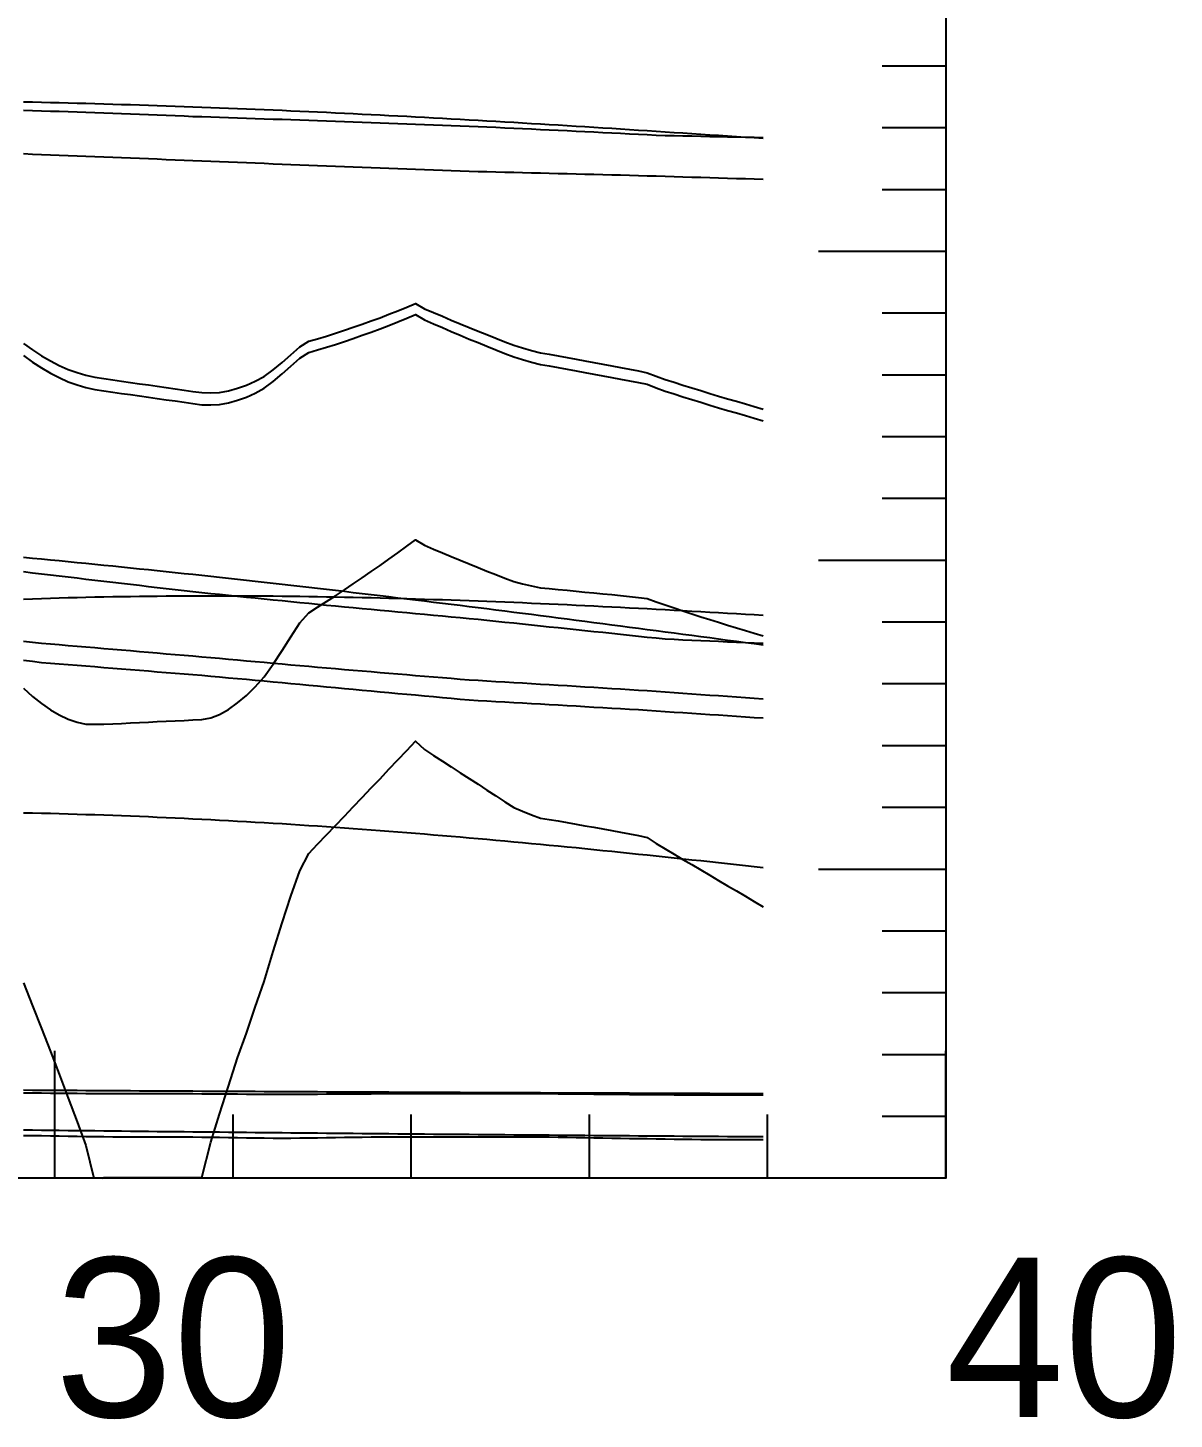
# Model space of a CAD drawing. Extents: x -35 to 191, y -35 to 135.
# Drawn here: x 133 to 190.7, y -12.1 to 57.8 of the extents above; entities that cross this region are included whole.
import ezdxf

# ---------------------------------------------------------------- set-up
doc = ezdxf.new("R2010")
doc.units = 0

msp = doc.modelspace()

# ---------------------------------------------------------------- linework, layer by layer
at = {"color": 0}
for p, q in [((179.2, 55.919), (176, 55.919)), ((179.2, 52.812), (176, 52.812)), ((179.2, 49.706), (176, 49.706)), ((179.2, 46.599), (172.8, 46.599)), ((179.2, 43.492), (176, 43.492)), ((179.2, 40.386), (176, 40.386)), ((179.2, 37.279), (176, 37.279)), ((179.2, 34.173), (176, 34.173)), ((179.2, 31.066), (172.8, 31.066)), ((179.2, 27.959), (176, 27.959)), ((179.2, 24.853), (176, 24.853)), ((179.2, 21.746), (176, 21.746)), ((179.2, 18.64), (176, 18.64)), ((179.2, 15.533), (172.8, 15.533)), ((179.2, 12.426), (176, 12.426)), ((179.2, 9.32), (176, 9.32)), ((134.4, 0), (134.4, 6.4)), ((179.2, 0), (179.2, 6.4)), ((179.2, 6.213), (176, 6.213)), ((143.36, 0), (143.36, 3.2)), ((152.32, 0), (152.32, 3.2)), ((161.28, 0), (161.28, 3.2)), ((170.24, 0), (170.24, 3.2)), ((179.2, 3.107), (176, 3.107))]:
    msp.add_line(p, q, dxfattribs=at)
msp.add_lwpolyline([(0, 0), (0, 108.731), (179.2, 108.731), (179.2, 0)], close=True, dxfattribs=at)
at = {"color": 3}
for points in [[(132.832, 54.126), (133.28, 54.116), (133.728, 54.106), (134.176, 54.095), (134.624, 54.085), (135.072, 54.073), (135.52, 54.062), (135.968, 54.05), (136.416, 54.037), (136.864, 54.025), (137.312, 54.012), (137.76, 53.998), (138.208, 53.985), (138.656, 53.971), (139.104, 53.956), (139.552, 53.942), (140, 53.926), (140.448, 53.911), (140.896, 53.895), (141.344, 53.879), (141.792, 53.863), (142.24, 53.846), (142.688, 53.829), (143.136, 53.811), (143.584, 53.794), (144.032, 53.776), (144.48, 53.757), (144.928, 53.739), (145.376, 53.719), (145.824, 53.7), (146.272, 53.68), (146.72, 53.66), (147.168, 53.64), (147.616, 53.62), (148.064, 53.599), (148.512, 53.577), (148.96, 53.556), (149.408, 53.534), (149.856, 53.512), (150.304, 53.49), (150.752, 53.467), (151.2, 53.444), (151.648, 53.421), (152.096, 53.397), (152.544, 53.374), (152.992, 53.35), (153.44, 53.325), (153.888, 53.301), (154.336, 53.276), (154.784, 53.251), (155.232, 53.226), (155.68, 53.2), (156.128, 53.175), (156.576, 53.149), (157.024, 53.123), (157.472, 53.096), (157.92, 53.07), (158.368, 53.043), (158.816, 53.016), (159.264, 52.988), (159.712, 52.961), (160.16, 52.933), (160.608, 52.906), (161.056, 52.878), (161.504, 52.85), (161.952, 52.821), (162.4, 52.793), (162.848, 52.764), (163.296, 52.736), (163.744, 52.707), (164.192, 52.678), (164.64, 52.649), (165.088, 52.62), (165.536, 52.59), (165.984, 52.561), (166.432, 52.531), (166.88, 52.502), (167.328, 52.472), (167.776, 52.443), (168.224, 52.413), (168.672, 52.383), (169.12, 52.354), (169.568, 52.324), (170.016, 52.294)], [(132.832, 29.125), (133.28, 29.14), (133.728, 29.155), (134.176, 29.169), (134.624, 29.182), (135.072, 29.194), (135.52, 29.206), (135.968, 29.217), (136.416, 29.227), (136.864, 29.236), (137.312, 29.244), (137.76, 29.252), (138.208, 29.259), (138.656, 29.266), (139.104, 29.271), (139.552, 29.276), (140, 29.28), (140.448, 29.284), (140.896, 29.287), (141.344, 29.289), (141.792, 29.29), (142.24, 29.291), (142.688, 29.291), (143.136, 29.291), (143.584, 29.289), (144.032, 29.288), (144.48, 29.285), (144.928, 29.282), (145.376, 29.278), (145.824, 29.274), (146.272, 29.269), (146.72, 29.263), (147.168, 29.257), (147.616, 29.25), (148.064, 29.242), (148.512, 29.234), (148.96, 29.226), (149.408, 29.217), (149.856, 29.207), (150.304, 29.197), (150.752, 29.186), (151.2, 29.174), (151.648, 29.162), (152.096, 29.15), (152.544, 29.137), (152.992, 29.123), (153.44, 29.109), (153.888, 29.095), (154.336, 29.08), (154.784, 29.064), (155.232, 29.048), (155.68, 29.032), (156.128, 29.015), (156.576, 28.997), (157.024, 28.98), (157.472, 28.961), (157.92, 28.943), (158.368, 28.924), (158.816, 28.904), (159.264, 28.884), (159.712, 28.864), (160.16, 28.843), (160.608, 28.822), (161.056, 28.801), (161.504, 28.779), (161.952, 28.757), (162.4, 28.734), (162.848, 28.711), (163.296, 28.688), (163.744, 28.665), (164.192, 28.641), (164.64, 28.617), (165.088, 28.593), (165.536, 28.568), (165.984, 28.544), (166.432, 28.519), (166.88, 28.494), (167.328, 28.468), (167.776, 28.443), (168.224, 28.417), (168.672, 28.391), (169.12, 28.365), (169.568, 28.339), (170.016, 28.313)], [(132.832, 4.439), (133.28, 4.436), (133.728, 4.433), (134.176, 4.431), (134.624, 4.428), (135.072, 4.425), (135.52, 4.422), (135.968, 4.419), (136.416, 4.417), (136.864, 4.414), (137.312, 4.411), (137.76, 4.408), (138.208, 4.406), (138.656, 4.403), (139.104, 4.401), (139.552, 4.398), (140, 4.395), (140.448, 4.393), (140.896, 4.39), (141.344, 4.388), (141.792, 4.385), (142.24, 4.383), (142.688, 4.38), (143.136, 4.378), (143.584, 4.376), (144.032, 4.373), (144.48, 4.371), (144.928, 4.369), (145.376, 4.366), (145.824, 4.364), (146.272, 4.362), (146.72, 4.359), (147.168, 4.357), (147.616, 4.355), (148.064, 4.353), (148.512, 4.351), (148.96, 4.348), (149.408, 4.346), (149.856, 4.344), (150.304, 4.342), (150.752, 4.34), (151.2, 4.338), (151.648, 4.336), (152.096, 4.334), (152.544, 4.332), (152.992, 4.33), (153.44, 4.328), (153.888, 4.326), (154.336, 4.324), (154.784, 4.322), (155.232, 4.32), (155.68, 4.318), (156.128, 4.316), (156.576, 4.314), (157.024, 4.312), (157.472, 4.31), (157.92, 4.308), (158.368, 4.306), (158.816, 4.304), (159.264, 4.303), (159.712, 4.301), (160.16, 4.299), (160.608, 4.297), (161.056, 4.295), (161.504, 4.294), (161.952, 4.292), (162.4, 4.29), (162.848, 4.288), (163.296, 4.287), (163.744, 4.285), (164.192, 4.283), (164.64, 4.281), (165.088, 4.28), (165.536, 4.278), (165.984, 4.276), (166.432, 4.275), (166.88, 4.273), (167.328, 4.271), (167.776, 4.27), (168.224, 4.268), (168.672, 4.267), (169.12, 4.265), (169.568, 4.263), (170.016, 4.262)]]:
    msp.add_lwpolyline(points, dxfattribs=at)
at = {"color": 4}
for points in [[(132.832, 53.709), (133.28, 53.694), (133.728, 53.678), (134.176, 53.663), (134.624, 53.648), (135.072, 53.632), (135.52, 53.616), (135.968, 53.6), (136.416, 53.584), (136.864, 53.568), (137.312, 53.551), (137.76, 53.535), (138.208, 53.518), (138.656, 53.501), (139.104, 53.483), (139.552, 53.466), (140, 53.448), (140.448, 53.43), (140.896, 53.412), (141.344, 53.394), (141.792, 53.379), (142.24, 53.365), (142.688, 53.35), (143.136, 53.336), (143.584, 53.321), (144.032, 53.306), (144.48, 53.291), (144.928, 53.276), (145.376, 53.26), (145.824, 53.245), (146.272, 53.229), (146.72, 53.213), (147.168, 53.197), (147.616, 53.181), (148.064, 53.164), (148.512, 53.147), (148.96, 53.132), (149.408, 53.117), (149.856, 53.101), (150.304, 53.085), (150.752, 53.069), (151.2, 53.053), (151.648, 53.037), (152.096, 53.02), (152.544, 53.004), (152.992, 52.987), (153.44, 52.97), (153.888, 52.953), (154.336, 52.936), (154.784, 52.919), (155.232, 52.901), (155.68, 52.884), (156.128, 52.866), (156.576, 52.845), (157.024, 52.824), (157.472, 52.803), (157.92, 52.782), (158.368, 52.761), (158.816, 52.74), (159.264, 52.719), (159.712, 52.697), (160.16, 52.676), (160.608, 52.654), (161.056, 52.633), (161.504, 52.611), (161.952, 52.589), (162.4, 52.567), (162.848, 52.545), (163.296, 52.522), (163.744, 52.5), (164.192, 52.478), (164.64, 52.455), (165.088, 52.433), (165.536, 52.425), (165.984, 52.416), (166.432, 52.407), (166.88, 52.398), (167.328, 52.389), (167.776, 52.379), (168.224, 52.37), (168.672, 52.361), (169.12, 52.351), (169.568, 52.342), (170.016, 52.332)], [(132.832, 51.521), (133.28, 51.499), (133.728, 51.479), (134.176, 51.458), (134.624, 51.443), (135.072, 51.424), (135.52, 51.407), (135.968, 51.391), (136.416, 51.372), (136.864, 51.355), (137.312, 51.338), (137.76, 51.319), (138.208, 51.304), (138.656, 51.285), (139.104, 51.268), (139.552, 51.251), (140, 51.233), (140.448, 51.216), (140.896, 51.199), (141.344, 51.181), (141.792, 51.164), (142.24, 51.146), (142.688, 51.128), (143.136, 51.109), (143.584, 51.09), (144.032, 51.071), (144.48, 51.052), (144.928, 51.034), (145.376, 51.015), (145.824, 50.997), (146.272, 50.979), (146.72, 50.96), (147.168, 50.943), (147.616, 50.925), (148.064, 50.907), (148.512, 50.889), (148.96, 50.872), (149.408, 50.854), (149.856, 50.837), (150.304, 50.82), (150.752, 50.802), (151.2, 50.785), (151.648, 50.769), (152.096, 50.752), (152.544, 50.735), (152.992, 50.718), (153.44, 50.702), (153.888, 50.685), (154.336, 50.669), (154.784, 50.653), (155.232, 50.639), (155.68, 50.626), (156.128, 50.615), (156.576, 50.606), (157.024, 50.592), (157.472, 50.582), (157.92, 50.572), (158.368, 50.559), (158.816, 50.549), (159.264, 50.538), (159.712, 50.525), (160.16, 50.517), (160.608, 50.504), (161.056, 50.493), (161.504, 50.483), (161.952, 50.47), (162.4, 50.46), (162.848, 50.449), (163.296, 50.436), (163.744, 50.425), (164.192, 50.411), (164.64, 50.398), (165.088, 50.384), (165.536, 50.37), (165.984, 50.357), (166.432, 50.344), (166.88, 50.33), (167.328, 50.317), (167.776, 50.303), (168.224, 50.289), (168.672, 50.276), (169.12, 50.263), (169.568, 50.249), (170.016, 50.235)], [(132.832, 24.64), (133.28, 24.227), (133.728, 23.866), (134.176, 23.554), (134.624, 23.295), (135.072, 23.081), (135.52, 22.929), (135.968, 22.837), (136.416, 22.837), (136.864, 22.826), (137.312, 22.85), (137.76, 22.873), (138.208, 22.895), (138.656, 22.918), (139.104, 22.939), (139.552, 22.961), (140, 22.982), (140.448, 23.002), (140.896, 23.022), (141.344, 23.042), (141.792, 23.061), (142.24, 23.151), (142.688, 23.323), (143.136, 23.577), (143.584, 23.913), (144.032, 24.276), (144.48, 24.713), (144.928, 25.21), (145.376, 25.851), (145.824, 26.529), (146.272, 27.219), (146.72, 27.92), (147.168, 28.425), (147.616, 28.709), (148.064, 28.997), (148.512, 29.29), (148.96, 29.587), (149.408, 29.888), (149.856, 30.194), (150.304, 30.503), (150.752, 30.816), (151.2, 31.133), (151.648, 31.453), (152.096, 31.777), (152.544, 32.104), (152.992, 31.828), (153.44, 31.639), (153.888, 31.451), (154.336, 31.264), (154.784, 31.079), (155.232, 30.896), (155.68, 30.714), (156.128, 30.533), (156.576, 30.354), (157.024, 30.176), (157.472, 30), (157.92, 29.887), (158.368, 29.785), (158.816, 29.683), (159.264, 29.652), (159.712, 29.608), (160.16, 29.564), (160.608, 29.52), (161.056, 29.477), (161.504, 29.433), (161.952, 29.389), (162.4, 29.345), (162.848, 29.301), (163.296, 29.25), (163.744, 29.201), (164.192, 29.151), (164.64, 28.979), (165.088, 28.826), (165.536, 28.675), (165.984, 28.525), (166.432, 28.38), (166.88, 28.236), (167.328, 28.094), (167.776, 27.953), (168.224, 27.813), (168.672, 27.676), (169.12, 27.54), (169.568, 27.406), (170.016, 27.273)], [(132.832, 4.287), (133.28, 4.287), (133.728, 4.287), (134.176, 4.283), (134.624, 4.279), (135.072, 4.276), (135.52, 4.272), (135.968, 4.268), (136.416, 4.265), (136.864, 4.261), (137.312, 4.258), (137.76, 4.254), (138.208, 4.254), (138.656, 4.254), (139.104, 4.254), (139.552, 4.254), (140, 4.254), (140.448, 4.254), (140.896, 4.254), (141.344, 4.254), (141.792, 4.252), (142.24, 4.248), (142.688, 4.245), (143.136, 4.242), (143.584, 4.239), (144.032, 4.235), (144.48, 4.232), (144.928, 4.229), (145.376, 4.225), (145.824, 4.222), (146.272, 4.226), (146.72, 4.229), (147.168, 4.232), (147.616, 4.235), (148.064, 4.238), (148.512, 4.241), (148.96, 4.244), (149.408, 4.247), (149.856, 4.25), (150.304, 4.253), (150.752, 4.254), (151.2, 4.254), (151.648, 4.254), (152.096, 4.254), (152.544, 4.254), (152.992, 4.254), (153.44, 4.254), (153.888, 4.254), (154.336, 4.254), (154.784, 4.254), (155.232, 4.254), (155.68, 4.254), (156.128, 4.254), (156.576, 4.254), (157.024, 4.254), (157.472, 4.254), (157.92, 4.254), (158.368, 4.254), (158.816, 4.254), (159.264, 4.254), (159.712, 4.249), (160.16, 4.245), (160.608, 4.241), (161.056, 4.237), (161.504, 4.234), (161.952, 4.23), (162.4, 4.226), (162.848, 4.222), (163.296, 4.219), (163.744, 4.216), (164.192, 4.213), (164.64, 4.209), (165.088, 4.206), (165.536, 4.203), (165.984, 4.2), (166.432, 4.197), (166.88, 4.194), (167.328, 4.19), (167.776, 4.192), (168.224, 4.192), (168.672, 4.192), (169.12, 4.192), (169.568, 4.192), (170.016, 4.192)]]:
    msp.add_lwpolyline(points, dxfattribs=at)
at = {"color": 2}
for points in [[(132.832, 41.975), (133.28, 41.65), (133.728, 41.359), (134.176, 41.099), (134.624, 40.873), (135.072, 40.671), (135.52, 40.507), (135.968, 40.376), (136.416, 40.277), (136.864, 40.212), (137.312, 40.148), (137.76, 40.082), (138.208, 40.018), (138.656, 39.953), (139.104, 39.889), (139.552, 39.825), (140, 39.76), (140.448, 39.695), (140.896, 39.631), (141.344, 39.566), (141.792, 39.506), (142.24, 39.488), (142.688, 39.517), (143.136, 39.597), (143.584, 39.727), (144.032, 39.877), (144.48, 40.076), (144.928, 40.316), (145.376, 40.653), (145.824, 41.021), (146.272, 41.406), (146.72, 41.807), (147.168, 42.083), (147.616, 42.213), (148.064, 42.348), (148.512, 42.489), (148.96, 42.635), (149.408, 42.787), (149.856, 42.944), (150.304, 43.105), (150.752, 43.271), (151.2, 43.441), (151.648, 43.616), (152.096, 43.795), (152.544, 43.979), (152.992, 43.724), (153.44, 43.532), (153.888, 43.341), (154.336, 43.152), (154.784, 42.965), (155.232, 42.78), (155.68, 42.6), (156.128, 42.421), (156.576, 42.241), (157.024, 42.062), (157.472, 41.884), (157.92, 41.752), (158.368, 41.627), (158.816, 41.503), (159.264, 41.429), (159.712, 41.346), (160.16, 41.264), (160.608, 41.18), (161.056, 41.098), (161.504, 41.016), (161.952, 40.933), (162.4, 40.85), (162.848, 40.768), (163.296, 40.68), (163.744, 40.592), (164.192, 40.503), (164.64, 40.327), (165.088, 40.164), (165.536, 40.022), (165.984, 39.879), (166.432, 39.741), (166.88, 39.603), (167.328, 39.467), (167.776, 39.332), (168.224, 39.198), (168.672, 39.066), (169.12, 38.936), (169.568, 38.806), (170.016, 38.678)], [(132.832, 31.229), (133.28, 31.186), (133.728, 31.143), (134.176, 31.099), (134.624, 31.056), (135.072, 31.012), (135.52, 30.967), (135.968, 30.923), (136.416, 30.878), (136.864, 30.833), (137.312, 30.787), (137.76, 30.742), (138.208, 30.696), (138.656, 30.649), (139.104, 30.603), (139.552, 30.556), (140, 30.509), (140.448, 30.462), (140.896, 30.414), (141.344, 30.367), (141.792, 30.319), (142.24, 30.27), (142.688, 30.222), (143.136, 30.173), (143.584, 30.124), (144.032, 30.074), (144.48, 30.024), (144.928, 29.974), (145.376, 29.924), (145.824, 29.874), (146.272, 29.823), (146.72, 29.772), (147.168, 29.721), (147.616, 29.669), (148.064, 29.617), (148.512, 29.565), (148.96, 29.513), (149.408, 29.46), (149.856, 29.407), (150.304, 29.354), (150.752, 29.301), (151.2, 29.247), (151.648, 29.193), (152.096, 29.139), (152.544, 29.085), (152.992, 29.03), (153.44, 28.975), (153.888, 28.92), (154.336, 28.865), (154.784, 28.809), (155.232, 28.754), (155.68, 28.698), (156.128, 28.641), (156.576, 28.585), (157.024, 28.528), (157.472, 28.472), (157.92, 28.415), (158.368, 28.357), (158.816, 28.3), (159.264, 28.242), (159.712, 28.185), (160.16, 28.127), (160.608, 28.069), (161.056, 28.01), (161.504, 27.952), (161.952, 27.893), (162.4, 27.835), (162.848, 27.776), (163.296, 27.717), (163.744, 27.658), (164.192, 27.599), (164.64, 27.539), (165.088, 27.48), (165.536, 27.421), (165.984, 27.361), (166.432, 27.301), (166.88, 27.242), (167.328, 27.182), (167.776, 27.122), (168.224, 27.063), (168.672, 27.003), (169.12, 26.943), (169.568, 26.884), (170.016, 26.824)], [(132.832, 26.999), (133.28, 26.953), (133.728, 26.91), (134.176, 26.869), (134.624, 26.832), (135.072, 26.794), (135.52, 26.756), (135.968, 26.719), (136.416, 26.68), (136.864, 26.642), (137.312, 26.605), (137.76, 26.566), (138.208, 26.529), (138.656, 26.49), (139.104, 26.452), (139.552, 26.415), (140, 26.376), (140.448, 26.339), (140.896, 26.301), (141.344, 26.263), (141.792, 26.225), (142.24, 26.186), (142.688, 26.146), (143.136, 26.105), (143.584, 26.064), (144.032, 26.024), (144.48, 25.983), (144.928, 25.943), (145.376, 25.903), (145.824, 25.863), (146.272, 25.823), (146.72, 25.784), (147.168, 25.744), (147.616, 25.705), (148.064, 25.666), (148.512, 25.627), (148.96, 25.589), (149.408, 25.55), (149.856, 25.512), (150.304, 25.474), (150.752, 25.436), (151.2, 25.398), (151.648, 25.361), (152.096, 25.323), (152.544, 25.286), (152.992, 25.248), (153.44, 25.211), (153.888, 25.174), (154.336, 25.137), (154.784, 25.101), (155.232, 25.068), (155.68, 25.038), (156.128, 25.011), (156.576, 24.985), (157.024, 24.958), (157.472, 24.931), (157.92, 24.904), (158.368, 24.876), (158.816, 24.85), (159.264, 24.823), (159.712, 24.794), (160.16, 24.769), (160.608, 24.741), (161.056, 24.714), (161.504, 24.687), (161.952, 24.659), (162.4, 24.633), (162.848, 24.606), (163.296, 24.577), (163.744, 24.548), (164.192, 24.517), (164.64, 24.485), (165.088, 24.454), (165.536, 24.422), (165.984, 24.391), (166.432, 24.36), (166.88, 24.328), (167.328, 24.297), (167.776, 24.266), (168.224, 24.234), (168.672, 24.203), (169.12, 24.172), (169.568, 24.141), (170.016, 24.109)], [(132.832, 18.38), (133.28, 18.37), (133.728, 18.36), (134.176, 18.349), (134.624, 18.337), (135.072, 18.325), (135.52, 18.311), (135.968, 18.298), (136.416, 18.283), (136.864, 18.268), (137.312, 18.252), (137.76, 18.236), (138.208, 18.218), (138.656, 18.201), (139.104, 18.182), (139.552, 18.163), (140, 18.143), (140.448, 18.123), (140.896, 18.102), (141.344, 18.08), (141.792, 18.058), (142.24, 18.035), (142.688, 18.012), (143.136, 17.988), (143.584, 17.963), (144.032, 17.938), (144.48, 17.912), (144.928, 17.886), (145.376, 17.859), (145.824, 17.831), (146.272, 17.803), (146.72, 17.774), (147.168, 17.745), (147.616, 17.715), (148.064, 17.684), (148.512, 17.653), (148.96, 17.621), (149.408, 17.589), (149.856, 17.557), (150.304, 17.523), (150.752, 17.49), (151.2, 17.455), (151.648, 17.42), (152.096, 17.385), (152.544, 17.349), (152.992, 17.313), (153.44, 17.276), (153.888, 17.239), (154.336, 17.201), (154.784, 17.162), (155.232, 17.124), (155.68, 17.084), (156.128, 17.045), (156.576, 17.004), (157.024, 16.964), (157.472, 16.922), (157.92, 16.881), (158.368, 16.839), (158.816, 16.796), (159.264, 16.754), (159.712, 16.71), (160.16, 16.667), (160.608, 16.623), (161.056, 16.578), (161.504, 16.533), (161.952, 16.488), (162.4, 16.442), (162.848, 16.397), (163.296, 16.35), (163.744, 16.304), (164.192, 16.257), (164.64, 16.21), (165.088, 16.162), (165.536, 16.114), (165.984, 16.066), (166.432, 16.018), (166.88, 15.97), (167.328, 15.921), (167.776, 15.872), (168.224, 15.823), (168.672, 15.774), (169.12, 15.724), (169.568, 15.675), (170.016, 15.625)], [(132.832, 2.436), (133.28, 2.43), (133.728, 2.425), (134.176, 2.42), (134.624, 2.414), (135.072, 2.409), (135.52, 2.404), (135.968, 2.399), (136.416, 2.394), (136.864, 2.389), (137.312, 2.384), (137.76, 2.379), (138.208, 2.374), (138.656, 2.369), (139.104, 2.364), (139.552, 2.359), (140, 2.355), (140.448, 2.35), (140.896, 2.345), (141.344, 2.34), (141.792, 2.336), (142.24, 2.331), (142.688, 2.327), (143.136, 2.322), (143.584, 2.318), (144.032, 2.313), (144.48, 2.309), (144.928, 2.304), (145.376, 2.3), (145.824, 2.295), (146.272, 2.291), (146.72, 2.287), (147.168, 2.283), (147.616, 2.278), (148.064, 2.274), (148.512, 2.27), (148.96, 2.266), (149.408, 2.262), (149.856, 2.257), (150.304, 2.253), (150.752, 2.249), (151.2, 2.245), (151.648, 2.241), (152.096, 2.237), (152.544, 2.233), (152.992, 2.229), (153.44, 2.225), (153.888, 2.221), (154.336, 2.218), (154.784, 2.214), (155.232, 2.21), (155.68, 2.206), (156.128, 2.202), (156.576, 2.199), (157.024, 2.195), (157.472, 2.191), (157.92, 2.187), (158.368, 2.184), (158.816, 2.18), (159.264, 2.176), (159.712, 2.173), (160.16, 2.169), (160.608, 2.166), (161.056, 2.162), (161.504, 2.158), (161.952, 2.155), (162.4, 2.151), (162.848, 2.148), (163.296, 2.145), (163.744, 2.141), (164.192, 2.138), (164.64, 2.134), (165.088, 2.131), (165.536, 2.127), (165.984, 2.124), (166.432, 2.121), (166.88, 2.117), (167.328, 2.114), (167.776, 2.111), (168.224, 2.108), (168.672, 2.104), (169.12, 2.101), (169.568, 2.098), (170.016, 2.095)]]:
    msp.add_lwpolyline(points, dxfattribs=at)
at = {"color": 1}
msp.add_lwpolyline([(132.832, 41.375), (133.28, 41.042), (133.728, 40.743), (134.176, 40.484), (134.624, 40.255), (135.072, 40.053), (135.52, 39.887), (135.968, 39.757), (136.416, 39.659), (136.864, 39.595), (137.312, 39.531), (137.76, 39.467), (138.208, 39.403), (138.656, 39.339), (139.104, 39.276), (139.552, 39.212), (140, 39.148), (140.448, 39.085), (140.896, 39.021), (141.344, 38.957), (141.792, 38.897), (142.24, 38.882), (142.688, 38.913), (143.136, 38.995), (143.584, 39.127), (144.032, 39.28), (144.48, 39.482), (144.928, 39.726), (145.376, 40.067), (145.824, 40.44), (146.272, 40.831), (146.72, 41.237), (147.168, 41.516), (147.616, 41.648), (148.064, 41.784), (148.512, 41.925), (148.96, 42.073), (149.408, 42.226), (149.856, 42.384), (150.304, 42.546), (150.752, 42.713), (151.2, 42.884), (151.648, 43.059), (152.096, 43.24), (152.544, 43.424), (152.992, 43.164), (153.44, 42.968), (153.888, 42.774), (154.336, 42.58), (154.784, 42.388), (155.232, 42.197), (155.68, 42.018), (156.128, 41.839), (156.576, 41.657), (157.024, 41.477), (157.472, 41.298), (157.92, 41.165), (158.368, 41.04), (158.816, 40.916), (159.264, 40.842), (159.712, 40.76), (160.16, 40.677), (160.608, 40.595), (161.056, 40.512), (161.504, 40.43), (161.952, 40.348), (162.4, 40.266), (162.848, 40.184), (163.296, 40.097), (163.744, 40.009), (164.192, 39.92), (164.64, 39.743), (165.088, 39.579), (165.536, 39.437), (165.984, 39.294), (166.432, 39.155), (166.88, 39.017), (167.328, 38.88), (167.776, 38.745), (168.224, 38.611), (168.672, 38.479), (169.12, 38.348), (169.568, 38.218), (170.016, 38.09)], dxfattribs=at)
at = {"color": 6}
for points in [[(132.832, 30.501), (133.28, 30.447), (133.728, 30.394), (134.176, 30.341), (134.624, 30.288), (135.072, 30.236), (135.52, 30.183), (135.968, 30.13), (136.416, 30.078), (136.864, 30.025), (137.312, 29.972), (137.76, 29.919), (138.208, 29.867), (138.656, 29.814), (139.104, 29.761), (139.552, 29.709), (140, 29.656), (140.448, 29.603), (140.896, 29.55), (141.344, 29.498), (141.792, 29.451), (142.24, 29.406), (142.688, 29.361), (143.136, 29.316), (143.584, 29.271), (144.032, 29.226), (144.48, 29.182), (144.928, 29.137), (145.376, 29.092), (145.824, 29.047), (146.272, 29.002), (146.72, 28.958), (147.168, 28.913), (147.616, 28.868), (148.064, 28.823), (148.512, 28.778), (148.96, 28.736), (149.408, 28.694), (149.856, 28.652), (150.304, 28.61), (150.752, 28.568), (151.2, 28.526), (151.648, 28.484), (152.096, 28.442), (152.544, 28.4), (152.992, 28.358), (153.44, 28.316), (153.888, 28.274), (154.336, 28.232), (154.784, 28.19), (155.232, 28.148), (155.68, 28.106), (156.128, 28.064), (156.576, 28.016), (157.024, 27.969), (157.472, 27.922), (157.92, 27.875), (158.368, 27.828), (158.816, 27.78), (159.264, 27.733), (159.712, 27.686), (160.16, 27.639), (160.608, 27.592), (161.056, 27.545), (161.504, 27.497), (161.952, 27.45), (162.4, 27.403), (162.848, 27.356), (163.296, 27.309), (163.744, 27.262), (164.192, 27.214), (164.64, 27.167), (165.088, 27.12), (165.536, 27.102), (165.984, 27.081), (166.432, 27.061), (166.88, 27.041), (167.328, 27.02), (167.776, 27), (168.224, 26.98), (168.672, 26.959), (169.12, 26.939), (169.568, 26.918), (170.016, 26.898)], [(132.832, 26.043), (133.28, 25.992), (133.728, 25.94), (134.176, 25.905), (134.624, 25.869), (135.072, 25.833), (135.52, 25.796), (135.968, 25.76), (136.416, 25.724), (136.864, 25.687), (137.312, 25.651), (137.76, 25.615), (138.208, 25.578), (138.656, 25.542), (139.104, 25.506), (139.552, 25.469), (140, 25.433), (140.448, 25.397), (140.896, 25.36), (141.344, 25.324), (141.792, 25.288), (142.24, 25.251), (142.688, 25.212), (143.136, 25.17), (143.584, 25.129), (144.032, 25.087), (144.48, 25.046), (144.928, 25.004), (145.376, 24.963), (145.824, 24.921), (146.272, 24.88), (146.72, 24.838), (147.168, 24.797), (147.616, 24.755), (148.064, 24.714), (148.512, 24.672), (148.96, 24.631), (149.408, 24.589), (149.856, 24.548), (150.304, 24.506), (150.752, 24.465), (151.2, 24.423), (151.648, 24.382), (152.096, 24.34), (152.544, 24.299), (152.992, 24.257), (153.44, 24.216), (153.888, 24.174), (154.336, 24.133), (154.784, 24.091), (155.232, 24.05), (155.68, 24.027), (156.128, 24.002), (156.576, 23.976), (157.024, 23.95), (157.472, 23.925), (157.92, 23.899), (158.368, 23.874), (158.816, 23.848), (159.264, 23.822), (159.712, 23.797), (160.16, 23.771), (160.608, 23.746), (161.056, 23.72), (161.504, 23.694), (161.952, 23.669), (162.4, 23.643), (162.848, 23.618), (163.296, 23.592), (163.744, 23.563), (164.192, 23.533), (164.64, 23.503), (165.088, 23.473), (165.536, 23.444), (165.984, 23.414), (166.432, 23.384), (166.88, 23.354), (167.328, 23.324), (167.776, 23.294), (168.224, 23.264), (168.672, 23.234), (169.12, 23.205), (169.568, 23.175), (170.016, 23.145)], [(136.794, 0), (136.864, 0.039), (137.312, 0.039), (137.76, 0.039), (138.208, 0.039), (138.656, 0.039), (139.104, 0.039), (139.552, 0.039), (140, 0.039), (140.448, 0.039), (140.896, 0.039), (141.344, 0.039), (141.792, 0.039), (142.24, 1.812), (142.688, 3.225), (143.136, 4.638), (143.584, 6.052), (144.032, 7.302), (144.48, 8.601), (144.928, 9.901), (145.376, 11.402), (145.824, 12.836), (146.272, 14.184), (146.72, 15.464), (147.168, 16.336), (147.616, 16.806), (148.064, 17.275), (148.512, 17.745), (148.96, 18.214), (149.408, 18.684), (149.856, 19.153), (150.304, 19.623), (150.752, 20.092), (151.2, 20.562), (151.648, 21.031), (152.096, 21.501), (152.544, 21.97), (152.992, 21.554), (153.44, 21.263), (153.888, 20.972), (154.336, 20.681), (154.784, 20.39), (155.232, 20.099), (155.68, 19.808), (156.128, 19.517), (156.576, 19.226), (157.024, 18.935), (157.472, 18.644), (157.92, 18.453), (158.368, 18.278), (158.816, 18.104), (159.264, 18.045), (159.712, 17.965), (160.16, 17.886), (160.608, 17.806), (161.056, 17.727), (161.504, 17.647), (161.952, 17.567), (162.4, 17.488), (162.848, 17.408), (163.296, 17.318), (163.744, 17.228), (164.192, 17.139), (164.64, 16.84), (165.088, 16.571), (165.536, 16.302), (165.984, 16.033), (166.432, 15.77), (166.88, 15.506), (167.328, 15.241), (167.776, 14.976), (168.224, 14.711), (168.672, 14.446), (169.12, 14.182), (169.568, 13.917), (170.016, 13.652)], [(132.832, 9.834), (133.28, 8.676), (133.728, 7.526), (134.176, 6.377), (134.624, 5.227), (135.072, 4.024), (135.52, 2.836), (135.968, 1.649), (136.365, 0)], [(132.832, 2.146), (133.28, 2.146), (133.728, 2.146), (134.176, 2.137), (134.624, 2.13), (135.072, 2.123), (135.52, 2.115), (135.968, 2.108), (136.416, 2.101), (136.864, 2.094), (137.312, 2.087), (137.76, 2.079), (138.208, 2.08), (138.656, 2.08), (139.104, 2.08), (139.552, 2.08), (140, 2.08), (140.448, 2.08), (140.896, 2.08), (141.344, 2.08), (141.792, 2.074), (142.24, 2.067), (142.688, 2.06), (143.136, 2.054), (143.584, 2.047), (144.032, 2.04), (144.48, 2.033), (144.928, 2.027), (145.376, 2.02), (145.824, 2.013), (146.272, 2.021), (146.72, 2.027), (147.168, 2.034), (147.616, 2.04), (148.064, 2.046), (148.512, 2.052), (148.96, 2.058), (149.408, 2.065), (149.856, 2.071), (150.304, 2.077), (150.752, 2.08), (151.2, 2.08), (151.648, 2.08), (152.096, 2.08), (152.544, 2.08), (152.992, 2.08), (153.44, 2.08), (153.888, 2.08), (154.336, 2.08), (154.784, 2.08), (155.232, 2.08), (155.68, 2.08), (156.128, 2.08), (156.576, 2.08), (157.024, 2.08), (157.472, 2.08), (157.92, 2.08), (158.368, 2.08), (158.816, 2.08), (159.264, 2.08), (159.712, 2.068), (160.16, 2.06), (160.608, 2.052), (161.056, 2.045), (161.504, 2.037), (161.952, 2.029), (162.4, 2.021), (162.848, 2.013), (163.296, 2.006), (163.744, 2), (164.192, 1.993), (164.64, 1.986), (165.088, 1.979), (165.536, 1.972), (165.984, 1.966), (166.432, 1.959), (166.88, 1.952), (167.328, 1.945), (167.776, 1.948), (168.224, 1.948), (168.672, 1.948), (169.12, 1.948), (169.568, 1.948), (170.016, 1.948)]]:
    msp.add_lwpolyline(points, dxfattribs=at)

# ---------------------------------------------------------------- texts
at = {"color": 0}
for s, p in [('30', (134.4, -12)), ('40', (179.2, -12))]:
    msp.add_text(s, height=8, dxfattribs=at).set_placement(p)

doc.saveas('drawing.dxf')
